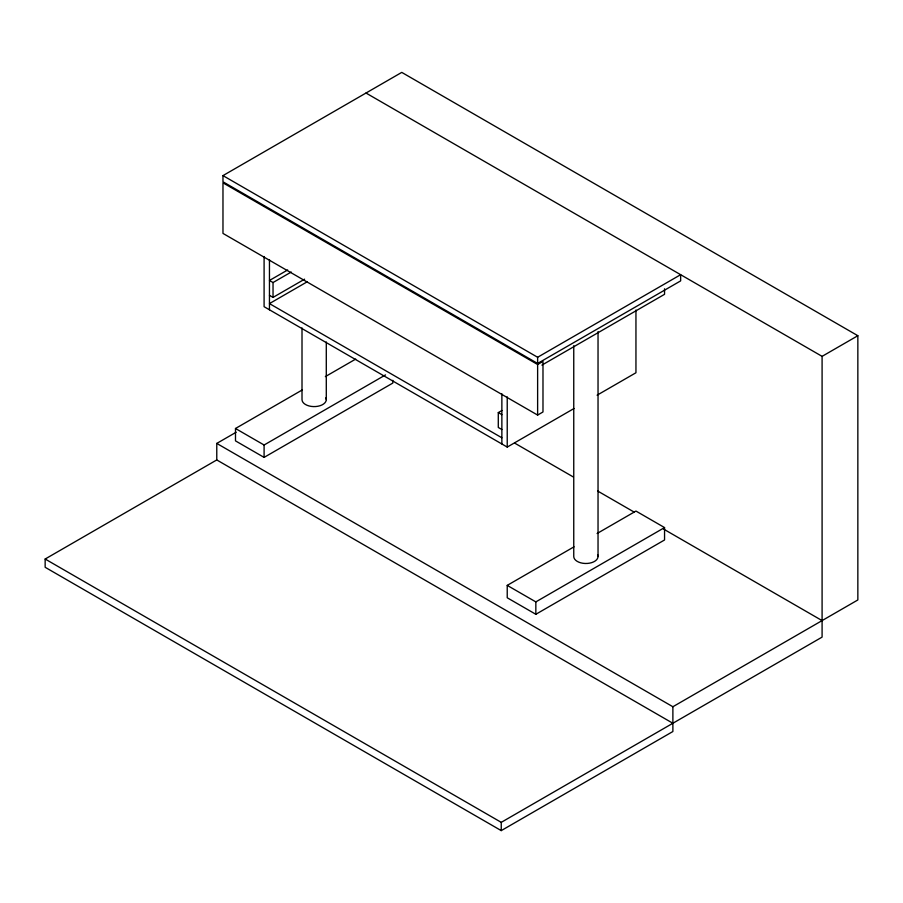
<?xml version="1.0" encoding="UTF-8"?>
<svg xmlns="http://www.w3.org/2000/svg" width="903" height="903" viewBox="0 0 903 903"><rect width="100%" height="100%" fill="white"/><g stroke="black" fill="none" stroke-linecap="round" stroke-linejoin="round"><path stroke-width="1.35" d="M222.973 175.611L537.624 357.272L680.648 274.693L680.648 280.889L537.624 363.457L222.973 181.796L222.973 175.611L401.756 72.387L857.85 335.713L857.85 599.953L672.882 706.744L216.776 443.418L216.776 459.943L672.882 723.269M287.673 269.963L269.455 280.472L273.033 282.537L291.24 272.029M269.455 295.337L273.033 297.403L304.604 279.174M307.099 281.86L269.455 303.6L501.865 437.786M392.816 380.321L392.816 383.075L264.094 457.392L235.491 440.878L235.491 428.496L302.279 389.938M325.351 376.607L355.703 359.089M216.776 443.418L236.191 432.221M672.882 706.744L672.882 731.52L501.244 830.613L45.15 567.287L45.15 559.025L216.776 459.943M235.491 428.496L264.094 445.01L385.525 374.903M537.624 364.496L542.985 361.403L542.985 411.971L537.624 415.075L222.973 233.414L222.973 182.835L537.624 364.496L537.624 415.075M541.913 365.117L664.552 294.31L664.552 288.802M501.865 429.523L498.287 427.458L498.287 412.592L501.933 410.493M264.094 256.508L264.094 306.693L507.226 447.075L574.026 408.506M597.097 395.187L635.949 372.758L635.949 310.022M365.997 93.032L822.091 356.358L857.85 335.713M597.097 533.504L635.949 511.064L664.552 527.578L664.552 539.971L535.84 614.288L507.226 597.775L507.226 585.381L574.026 546.823M507.226 585.381L535.84 601.895L664.552 527.578M45.15 559.025L501.244 822.351L822.091 637.112L822.091 356.358M498.287 412.592L501.865 414.658M514.778 443.17L573.315 476.965M597.707 491.051L634.29 512.17M663.558 529.068L822.091 620.598M598.034 331.638L598.034 556.485M573.755 345.691L573.755 556.485A12.134 7.01 0 0 0 587.481 563.427A12.134 7.01 0 0 0 597.617 554.668M537.624 357.272L537.624 363.457M535.84 601.895L535.84 614.288M507.226 396.88L507.226 447.075M501.865 393.787L501.865 443.971M501.244 822.351L501.244 830.613M326.288 341.977L326.288 399.589M302.008 327.924L302.008 399.589A12.134 7.01 0 0 0 315.734 406.542A12.134 7.01 0 0 0 325.87 397.783M273.033 282.537L273.033 297.403M269.455 259.601L269.455 309.797M264.094 445.01L264.094 457.392"/></g></svg>
